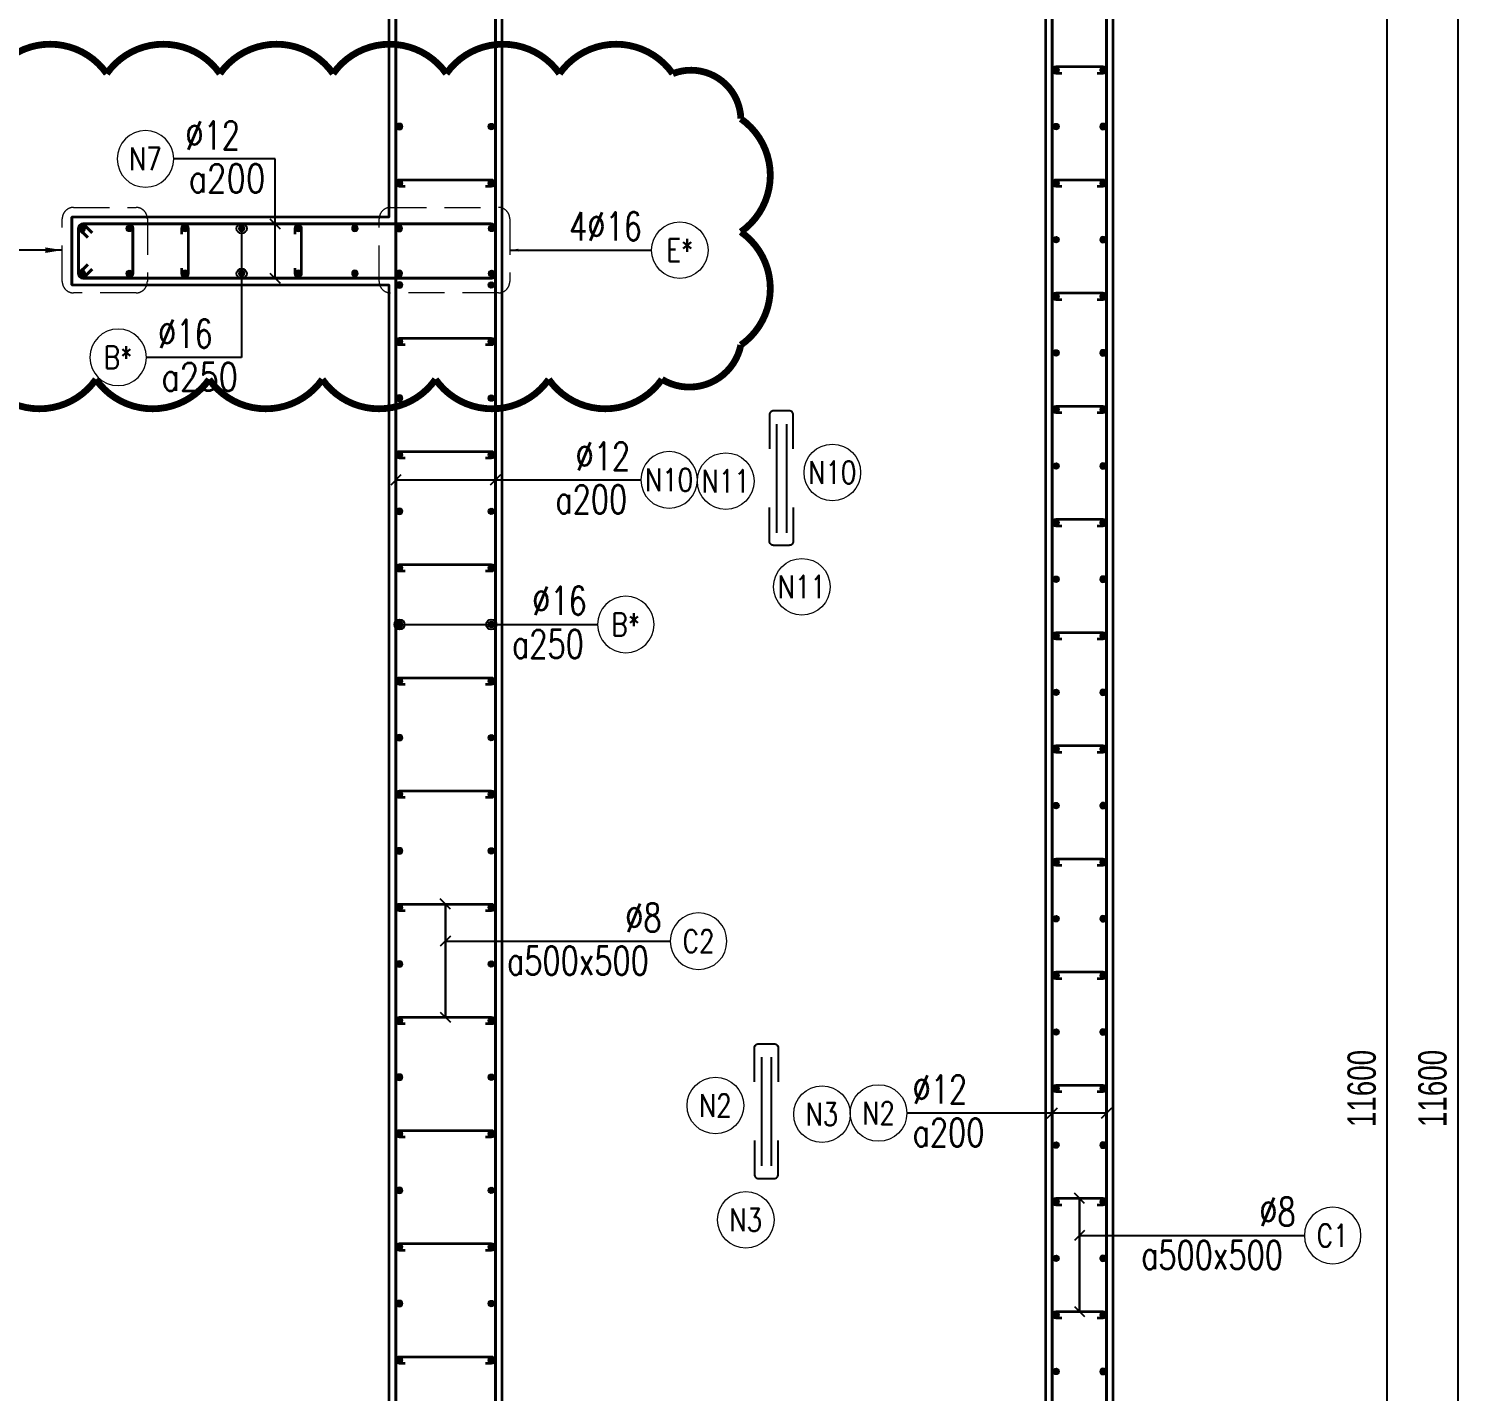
# Model space of a CAD drawing. Header units: millimetres. Extents: x 931337 to 1117500, y 19732 to 157199.
# Drawn here: x 1046142 to 1052530, y 109502 to 115520 of the extents above; entities that cross this region are included whole.
import ezdxf
from ezdxf.enums import TextEntityAlignment as Align

# ---------------------------------------------------------------- set-up
doc = ezdxf.new("R2010")
doc.units = ezdxf.units.MM
doc.header["$MEASUREMENT"] = 0
doc.linetypes.add('HIDDEN', pattern=[9.525, 6.35, -3.175])
doc.linetypes.add('HIDDEN2', pattern=[4.7625, 3.175, -1.5875])
doc.layers.get('0').update_dxf_attribs({"lineweight": 20})
doc.layers.get('Defpoints').update_dxf_attribs({"color": 151, "lineweight": 9})
doc.layers.add('Hidden', color=9, linetype='HIDDEN')
doc.layers.add('Ligature', color=1, linetype='Continuous')
for name, color, linetype, lineweight in [('KC-LEADER', 153, 'Continuous', 18), ('KC-THEP', 6, 'Continuous', 40), ('NDC_S_DIM', 1, 'Continuous', 15), ('NDC_S_HIDDEN', 8, 'HIDDEN2', 13), ('NDC_S_LEADER', 1, 'Continuous', 15), ('NDC_S_REBAR', 4, 'Continuous', 35), ('NDC_S_STIRRUP', 4, 'Continuous', 40), ('NDC_S_VN TEXT', 7, 'Continuous', 20), ('NDC_S_WALL', 6, 'Continuous', 35)]:
    doc.layers.add(name, color=color, linetype=linetype, lineweight=lineweight)
doc.layers.add('NDC-S-REVC', color=240, linetype='Continuous', lineweight=20, plot=False)
doc.styles.add('NDC_DIM', font='', dxfattribs={"width": 0.75})
doc.styles.add('NDC_EN TXT', font='romans.shx', dxfattribs={"width": 0.8})
doc.styles.get('NDC_DIM').set_extended_font_data('Dotum')
doc.dimstyles.new('NDC_dim_25', dxfattribs={"dimscale": 25, "dimtxt": 2.5, "dimasz": 1.5, "dimexe": 1.5, "dimexo": 2.5, "dimgap": 1, "dimtad": 1, "dimdec": 0, "dimzin": 0, "dimdsep": 46, "dimtxsty": 'NDC_DIM', "dimblk": 'DIMMARK', "dimcen": 0.09, "dimdle": 1.2, "dimclrd": 1, "dimclre": 1, "dimclrt": 3, "dimadec": 0, "dimazin": 0, "dimtfac": 1, "dimtdec": 0, "dimtix": 1, "dimtofl": 0, "dimtmove": 0, "dimatfit": 3, "dimfxl": 6, "dimfxlon": 1, "dimtolj": 1, "dimtzin": 0, "dimarcsym": 0})
doc.dimstyles.new('NDC_dim_30', dxfattribs={"dimscale": 30, "dimtxt": 2.5, "dimasz": 1.5, "dimexe": 1.5, "dimexo": 2.5, "dimgap": 1, "dimtad": 1, "dimdec": 0, "dimzin": 0, "dimdsep": 46, "dimtxsty": 'NDC_DIM', "dimblk": 'DIMMARK', "dimcen": 0.09, "dimdle": 1.2, "dimclrd": 1, "dimclre": 1, "dimclrt": 3, "dimadec": 0, "dimazin": 0, "dimtfac": 1, "dimtdec": 0, "dimtix": 1, "dimtofl": 0, "dimtmove": 0, "dimatfit": 3, "dimfxl": 6, "dimfxlon": 1, "dimtolj": 1, "dimtzin": 0, "dimarcsym": 0})
doc.dimstyles.new('NDC_dim_50', dxfattribs={"dimscale": 50, "dimtxt": 2.5, "dimasz": 1.5, "dimexe": 1.5, "dimexo": 2.5, "dimgap": 1, "dimtad": 1, "dimdec": 0, "dimzin": 0, "dimdsep": 46, "dimtxsty": 'NDC_DIM', "dimblk": 'DIMMARK', "dimcen": 0.09, "dimdle": 1.2, "dimclrd": 1, "dimclre": 1, "dimclrt": 3, "dimadec": 0, "dimazin": 0, "dimtfac": 1, "dimtdec": 0, "dimtix": 1, "dimtofl": 0, "dimtmove": 0, "dimatfit": 3, "dimfxl": 6, "dimfxlon": 1, "dimtolj": 1, "dimtzin": 0, "dimarcsym": 0})

# ---------------------------------------------------------------- blocks, each defined once
blk = doc.blocks.new('THEP')
at = {"layer": 'KC-LEADER', "color": 6}
blk.add_circle((0, 0), 14, dxfattribs=at)
at = {"layer": 'KC-THEP'}
for p, q in [((-14, 0), (14, 0)), ((9.9, 9.9), (-9.9, -9.9)), ((-9.9, 9.9), (9.9, -9.9)), ((0, 14), (0, -14))]:
    blk.add_line(p, q, dxfattribs=at)
blk = doc.blocks.new('DIMMARK')
at = {"layer": 'NDC_S_DIM', "color": 1}
blk.add_line((-1.5, 0), (1, 0), dxfattribs=at)
at = {"layer": 'NDC_S_DIM', "color": 2, "const_width": 0.1}
blk.add_lwpolyline([(-0.424, -0.424), (0.424, 0.424)], dxfattribs=at)
blk = doc.blocks.new('*U12')
blk.add_circle((-2.5, 0), 2.5)
at = {"layer": 'NDC_S_VN TEXT', "color": 3, "style": 'NDC_EN TXT', "width": 0.75}
for tag, p in [('DK1', (0.5, 0.85)), ('KC1', (0.5, -2.97))]:
    blk.add_attdef(tag, p, '', height=2.5, dxfattribs=at)
at = {"layer": 'NDC_S_VN TEXT', "color": 7, "style": 'NDC_EN TXT', "width": 0.8}
blk.add_attdef('SH2', text='', height=2, dxfattribs=at).set_placement((-2.5, 0), align=Align.MIDDLE)
blk = doc.blocks.new('A$C7BC65A55')
at = {"layer": 'Ligature'}
for p, q in [((-15.2, 372, 0), (-15.2, 38.5, 0)), ((15.2, 372, 0), (15.2, 38.5, 0))]:
    blk.add_line(p, q, dxfattribs=at)
for points in [[(-36.2, 296.5), (-36.2, 400.9, -0.414214), (-24, 413.1), (24, 413.1, -0.414214), (36.2, 400.9), (36.2, 296.5)], [(-36.2, 116.5), (-36.2, 12.2, 0.414214), (-24, 0), (24, 0, 0.414214), (36.2, 12.2), (36.2, 116.5)]]:
    blk.add_lwpolyline(points, format="xyb", dxfattribs=at)
blk = doc.blocks.new('*U11')
blk.add_circle((-2.5, 0), 2.5)
at = {"layer": 'NDC_S_VN TEXT', "color": 3, "style": 'NDC_EN TXT', "width": 0.75}
for tag, p in [('DK1', (0.5, 0.85)), ('KC1', (0.5, -2.97))]:
    blk.add_attdef(tag, p, '', height=2.5, dxfattribs=at)
at = {"layer": 'NDC_S_VN TEXT', "color": 7, "style": 'NDC_EN TXT', "width": 0.8}
blk.add_attdef('SH2', text='', height=2, dxfattribs=at).set_placement((-2.5, 0), align=Align.MIDDLE)
blk = doc.blocks.new('*U9')
blk.add_circle((2.5, 0), 2.5)
at = {"layer": 'NDC_S_VN TEXT', "color": 3, "style": 'NDC_EN TXT', "width": 0.75}
blk.add_attdef('DK2', text='', height=2.5, dxfattribs=at).set_placement((-0.85, 0.85), align=Align.RIGHT)
at = {"layer": 'NDC_S_VN TEXT', "color": 7, "style": 'NDC_EN TXT', "width": 0.8}
blk.add_attdef('SH3', text='', height=2, dxfattribs=at).set_placement((2.5, 0), align=Align.MIDDLE)
blk = doc.blocks.new('*U1053')
at = {"layer": 'NDC_S_REBAR'}
blk.add_lwpolyline([(-15, -75), (-15, -100, 1), (15, -100), (15, 100, 1), (-15, 100), (-15, 75)], format="xyb", dxfattribs=at)
blk = doc.blocks.new('*U1052')
at = {"layer": 'NDC_S_HIDDEN', "color": 0, "linetype": 'ByBlock', "lineweight": -2, "transparency": 16777216}
for p in [(0, 0), (500, 0)]:
    blk.add_blockref('*U1053', p, dxfattribs=at)
blk = doc.blocks.new('*U10')
blk.add_circle((2.5, 0), 2.5)
at = {"layer": 'NDC_S_VN TEXT', "color": 3, "style": 'NDC_EN TXT'}
for tag, width, p in [('DK2', 0.75, (-0.85, 0.85)), ('KC2', 0.8, (-0.85, -2.97))]:
    blk.add_attdef(tag, text='', height=2.5, dxfattribs=dict(at, width=width)).set_placement(p, align=Align.RIGHT)
at = {"layer": 'NDC_S_VN TEXT', "color": 7, "style": 'NDC_EN TXT', "width": 0.8}
blk.add_attdef('SH3', text='', height=2, dxfattribs=at).set_placement((2.5, 0), align=Align.MIDDLE)
blk = doc.blocks.new('*D1063')
at = {"layer": 'Defpoints', "color": 0, "transparency": 16777216}
for p in [(1050931.7, 116639.1), (1052142.5, 116639.1), (1050931.7, 105039.1)]:
    blk.add_point(p, dxfattribs=at)
at = {"layer": 'NDC_S_DIM', "color": 1, "lineweight": -2, "transparency": 16777216}
for p, q in [((1051842.5, 116639.1), (1052217.5, 116639.1)), ((1052142.5, 105114.1), (1052142.5, 116564.1)), ((1051842.5, 105039.1), (1052217.5, 105039.1))]:
    blk.add_line(p, q, dxfattribs=at)
at = {"layer": 'NDC_S_DIM', "color": 1, "lineweight": -2, "transparency": 16777216, "xscale": 75, "yscale": 75, "zscale": 75}
for p, rotation in [((1052142.5, 116639.1), 90), ((1052142.5, 105039.1), 270)]:
    blk.add_blockref('DIMMARK', p, dxfattribs=dict(at, rotation=rotation))
at = {"layer": 'NDC_S_DIM', "color": 3, "transparency": 16777216, "insert": (1052029.9, 110839.1), "char_height": 125, "attachment_point": 5, "rotation": 90, "style": 'NDC_DIM'}
blk.add_mtext('\\A1;11600', dxfattribs=at)
blk = doc.blocks.new('*D1065')
at = {"layer": 'Defpoints', "color": 0, "ltscale": 200, "transparency": 16777216}
for p in [(1050931.7, 116639.1), (1052455.1, 116639.1), (1050931.7, 105039.3)]:
    blk.add_point(p, dxfattribs=at)
at = {"layer": 'NDC_S_DIM', "color": 1, "lineweight": -2, "ltscale": 200, "transparency": 16777216}
for p, q in [((1052155.1, 116639.1), (1052530.1, 116639.1)), ((1052455.1, 105114.3), (1052455.1, 116564.1)), ((1052155.1, 105039.3), (1052530.1, 105039.3))]:
    blk.add_line(p, q, dxfattribs=at)
at = {"layer": 'NDC_S_DIM', "color": 1, "lineweight": -2, "ltscale": 200, "transparency": 16777216, "xscale": 75, "yscale": 75, "zscale": 75}
for p, rotation in [((1052455.1, 116639.1), 90), ((1052455.1, 105039.3), 270)]:
    blk.add_blockref('DIMMARK', p, dxfattribs=dict(at, rotation=rotation))
at = {"layer": 'NDC_S_DIM', "color": 3, "ltscale": 200, "transparency": 16777216, "insert": (1052342.5, 110839.2), "char_height": 125, "attachment_point": 5, "rotation": 90, "style": 'NDC_DIM'}
blk.add_mtext('\\A1;11600', dxfattribs=at)

msp = doc.modelspace()

# ---------------------------------------------------------------- linework, layer by layer
for centre in [(1049220.065, 113522.776), (1049691.034, 113560.936), (1049556.586, 113055.933), (1049174.436, 110763.723), (1049645.405, 110725.563), (1049308.884, 110258.72)]:
    msp.add_circle(centre, 125)
at = {"layer": 'NDC-S-REVC', "const_width": 30}
msp.add_lwpolyline([(1045438.293, 113972.144, 0.52056705), (1045938.293, 113972.144, 0.52056705), (1046438.293, 113972.144, 0.52056705), (1046938.293, 113972.144, 0.52056705), (1047438.293, 113972.144, 0.52056705), (1047938.293, 113972.144, 0.52056705), (1048438.293, 113972.144, 0.52056705), (1048938.293, 113972.144, 0.52056705), (1049286.882, 114123.554, 0.52056705), (1049286.882, 114623.554, 0.52056705), (1049286.882, 115123.554, 0.52056705), (1048985.983, 115322.655, 0.52056705), (1048485.983, 115322.655, 0.52056705), (1047985.983, 115322.655, 0.52056705), (1047485.983, 115322.655, 0.52056705), (1046985.983, 115322.655, 0.52056705), (1046485.983, 115322.655, 0.52056705), (1045985.983, 115322.655, 0.52056705), (1045485.983, 115322.655, 0.52056705), (1045438.293, 114870.345, 0.52056705), (1045438.293, 114370.345, 0.52056705)], format="xyb", close=True, dxfattribs=at)
at = {"layer": 'NDC_S_HIDDEN', "ltscale": 50}
for points in [[(1046339.46, 114731.701), (1046615.303, 114731.701, -0.41421356), (1046665.303, 114681.701), (1046665.303, 114404.151, -0.41421356), (1046615.303, 114354.151), (1046339.46, 114354.151, -0.41421356), (1046289.46, 114404.151), (1046289.46, 114681.701, -0.41421356)], [(1047739.46, 114731.701), (1048216.103, 114731.701, -0.41421356), (1048266.103, 114681.701), (1048266.103, 114404.151, -0.41421356), (1048216.103, 114354.151), (1047739.46, 114354.151, -0.41421356), (1047689.46, 114404.151), (1047689.46, 114681.701, -0.41421356)]]:
    msp.add_lwpolyline(points, format="xyb", close=True, dxfattribs=at)
at = {"layer": 'NDC_S_REBAR'}
for points in [[(1050704.223, 115324.057), (1050679.223, 115324.057, -1), (1050679.223, 115354.057), (1050886.247, 115354.057, -1), (1050886.247, 115324.057), (1050861.247, 115324.057)], [(1047804.223, 114824.057), (1047779.223, 114824.057, -1), (1047779.223, 114854.057), (1048184.692, 114854.057, -1), (1048184.692, 114824.057), (1048159.692, 114824.057)], [(1050704.223, 114824.057), (1050679.223, 114824.057, -1), (1050679.223, 114854.057), (1050886.247, 114854.057, -1), (1050886.247, 114824.057), (1050861.247, 114824.057)], [(1050704.223, 114324.057), (1050679.223, 114324.057, -1), (1050679.223, 114354.057), (1050886.247, 114354.057, -1), (1050886.247, 114324.057), (1050861.247, 114324.057)], [(1047804.223, 114124.057), (1047779.223, 114124.057, -1), (1047779.223, 114154.057), (1048184.692, 114154.057, -1), (1048184.692, 114124.057), (1048159.692, 114124.057)], [(1050704.223, 113824.057), (1050679.223, 113824.057, -1), (1050679.223, 113854.057), (1050886.247, 113854.057, -1), (1050886.247, 113824.057), (1050861.247, 113824.057)], [(1047804.223, 113624.057), (1047779.223, 113624.057, -1), (1047779.223, 113654.057), (1048184.692, 113654.057, -1), (1048184.692, 113624.057), (1048159.692, 113624.057)], [(1050704.223, 113324.057), (1050679.223, 113324.057, -1), (1050679.223, 113354.057), (1050886.247, 113354.057, -1), (1050886.247, 113324.057), (1050861.247, 113324.057)], [(1047804.223, 113124.057), (1047779.223, 113124.057, -1), (1047779.223, 113154.057), (1048184.692, 113154.057, -1), (1048184.692, 113124.057), (1048159.692, 113124.057)], [(1050704.223, 112824.057), (1050679.223, 112824.057, -1), (1050679.223, 112854.057), (1050886.247, 112854.057, -1), (1050886.247, 112824.057), (1050861.247, 112824.057)], [(1047804.223, 112624.057), (1047779.223, 112624.057, -1), (1047779.223, 112654.057), (1048184.692, 112654.057, -1), (1048184.692, 112624.057), (1048159.692, 112624.057)], [(1050704.223, 112324.057), (1050679.223, 112324.057, -1), (1050679.223, 112354.057), (1050886.247, 112354.057, -1), (1050886.247, 112324.057), (1050861.247, 112324.057)], [(1047804.223, 112124.057), (1047779.223, 112124.057, -1), (1047779.223, 112154.057), (1048184.692, 112154.057, -1), (1048184.692, 112124.057), (1048159.692, 112124.057)], [(1050704.223, 111824.057), (1050679.223, 111824.057, -1), (1050679.223, 111854.057), (1050886.247, 111854.057, -1), (1050886.247, 111824.057), (1050861.247, 111824.057)], [(1047804.223, 111624.057), (1047779.223, 111624.057, -1), (1047779.223, 111654.057), (1048184.692, 111654.057, -1), (1048184.692, 111624.057), (1048159.692, 111624.057)], [(1050704.223, 111324.057), (1050679.223, 111324.057, -1), (1050679.223, 111354.057), (1050886.247, 111354.057, -1), (1050886.247, 111324.057), (1050861.247, 111324.057)], [(1047804.223, 111124.057), (1047779.223, 111124.057, -1), (1047779.223, 111154.057), (1048184.692, 111154.057, -1), (1048184.692, 111124.057), (1048159.692, 111124.057)], [(1050704.223, 110824.057), (1050679.223, 110824.057, -1), (1050679.223, 110854.057), (1050886.247, 110854.057, -1), (1050886.247, 110824.057), (1050861.247, 110824.057)], [(1047804.223, 110624.057), (1047779.223, 110624.057, -1), (1047779.223, 110654.057), (1048184.692, 110654.057, -1), (1048184.692, 110624.057), (1048159.692, 110624.057)], [(1050704.223, 110324.057), (1050679.223, 110324.057, -1), (1050679.223, 110354.057), (1050886.247, 110354.057, -1), (1050886.247, 110324.057), (1050861.247, 110324.057)], [(1047804.223, 110124.057), (1047779.223, 110124.057, -1), (1047779.223, 110154.057), (1048184.692, 110154.057, -1), (1048184.692, 110124.057), (1048159.692, 110124.057)], [(1050704.223, 109824.057), (1050679.223, 109824.057, -1), (1050679.223, 109854.057), (1050886.247, 109854.057, -1), (1050886.247, 109824.057), (1050861.247, 109824.057)], [(1047804.223, 109624.057), (1047779.223, 109624.057, -1), (1047779.223, 109654.057), (1048184.692, 109654.057, -1), (1048184.692, 109624.057), (1048159.692, 109624.057)]]:
    msp.add_lwpolyline(points, format="xyb", dxfattribs=at)
at = {"layer": 'NDC_S_STIRRUP'}
for points in [[(1048192.735, 107470.408), (1048202.735, 107440.408), (1048202.735, 116989.057, 0.41421356), (1048182.735, 117009.057), (1047782.735, 117009.057, 0.41421356), (1047762.735, 116989.057), (1047762.735, 113739.733), (1047762.735, 113739.733)], [(1050862.735, 104729.057), (1050902.735, 104689.057, -0.41421356), (1050882.735, 104669.057), (1050682.735, 104669.057, -0.41421356), (1050662.735, 104689.057), (1050662.735, 116989.057, -0.41421356), (1050682.735, 117009.057), (1050882.735, 117009.057, -0.41421356), (1050902.735, 116989.057), (1050902.735, 104689.057, -0.41421356), (1050882.735, 104669.057), (1050842.735, 104709.057)], [(1046421.935, 114459.057), (1046381.935, 114419.057, -0.41421356), (1046361.935, 114439.057), (1046361.935, 114639.057, -0.41421356), (1046381.935, 114659.057), (1048182.735, 114659.057, -0.41421356), (1048202.735, 114639.057), (1048202.735, 114439.057, -0.41435759), (1048182.735, 114419.057), (1046381.935, 114419.057, -0.41421356), (1046361.935, 114439.057), (1046401.935, 114479.057)], [(1046401.935, 114599.057), (1046361.935, 114639.057, -0.41421356), (1046381.935, 114659.057), (1046581.935, 114659.057, -0.41421356), (1046601.935, 114639.057), (1046601.935, 114441.271, -0.41421356), (1046581.935, 114421.271), (1046381.935, 114421.271, -0.41421356), (1046361.935, 114441.271), (1046361.935, 114639.057, -0.41421356), (1046381.935, 114659.057), (1046421.935, 114619.057)], [(1047762.735, 114239.057), (1047762.735, 114239.057), (1047762.735, 104689.057, 0.41421356), (1047782.735, 104669.057), (1048182.735, 104669.057, 0.41421356), (1048202.735, 104689.057), (1048202.735, 107939.733), (1048192.735, 107909.733)]]:
    msp.add_lwpolyline(points, format="xyb", dxfattribs=at)
at = {"layer": 'NDC_S_WALL'}
for points in [[(1048231.935, 104939.057), (1048231.935, 116739.057), (1048881.935, 116739.057), (1048881.935, 116739.057), (1048881.935, 117039.057), (1048881.935, 117039.057), (1046331.935, 117039.057), (1046331.935, 117039.057), (1046331.935, 116539.057), (1046331.935, 116539.057), (1047731.935, 116539.057), (1047731.935, 116539.057), (1047731.935, 114689.057), (1047731.935, 114689.057), (1046331.935, 114689.057), (1046331.935, 114389.057), (1047731.935, 114389.057), (1047731.935, 114389.057), (1047731.935, 107639.057)], [(1050931.935, 104639.057), (1050931.935, 117039.057), (1050931.935, 117039.057), (1049981.935, 117039.057), (1049981.935, 117039.057), (1049981.935, 116739.057), (1049981.935, 116739.057), (1050631.935, 116739.057), (1050631.935, 104939.057)], [(1046331.935, 114389.057), (1046331.935, 114689.057)]]:
    msp.add_lwpolyline(points, dxfattribs=at)

# ---------------------------------------------------------------- block references
at = {"layer": 'Hidden', "yscale": 1.44, "zscale": 1.44}
for p, xscale in [((1049465.954, 113238.655, 0.03), -1.44), ((1049399.516, 110441.442, 0.03), 1.44)]:
    msp.add_blockref('A$C7BC65A55', p, dxfattribs=dict(at, xscale=xscale))
at = {"layer": 'KC-THEP'}
for p, rotation in [((1050679.223, 115339.057), 189.6685644363809), ((1048184.692, 115089.057), 9.66856443638085), ((1050679.223, 115089.057), 189.6685644363809), ((1048184.692, 114839.057), 9.66856443638085), ((1050679.223, 114839.057), 189.6685644363809), ((1046585.447, 114638.631), 9.668564436380926), ((1048186.247, 114638.631), 9.668564436380926), ((1050679.223, 114589.057), 189.6685644363809), ((1046585.447, 114440.042), 9.668564436380926), ((1048186.247, 114440.042), 9.668564436380926), ((1048184.692, 114389.057), 9.66856443638085), ((1050679.223, 114339.057), 189.6685644363809), ((1048184.692, 114139.057), 9.66856443638085), ((1050679.223, 114089.057), 189.6685644363809), ((1048184.692, 113889.057), 9.66856443638085), ((1050679.223, 113839.057), 189.6685644363809), ((1048184.692, 113639.057), 9.66856443638085), ((1050679.223, 113589.057), 189.6685644363809), ((1048184.692, 113389.057), 9.66856443638085), ((1050679.223, 113339.057), 189.6685644363809), ((1048184.692, 113139.057), 9.66856443638085), ((1050679.223, 113089.057), 189.6685644363809), ((1048184.692, 112889.057), 9.66856443638085), ((1050679.223, 112839.057), 189.6685644363809), ((1048184.692, 112639.057), 9.66856443638085), ((1050679.223, 112589.057), 189.6685644363809), ((1048184.692, 112389.057), 9.66856443638085), ((1050679.223, 112339.057), 189.6685644363809), ((1048184.692, 112139.057), 9.66856443638085), ((1050679.223, 112089.057), 189.6685644363809), ((1048184.692, 111889.057), 9.66856443638085), ((1050679.223, 111839.057), 189.6685644363809), ((1048184.692, 111639.057), 9.66856443638085), ((1050679.223, 111589.057), 189.6685644363809), ((1048184.692, 111389.057), 9.66856443638085), ((1050679.223, 111339.057), 189.6685644363809), ((1048184.692, 111139.057), 9.66856443638085), ((1050679.223, 111089.057), 189.6685644363809), ((1048184.692, 110889.057), 9.66856443638085), ((1050679.223, 110839.057), 189.6685644363809), ((1048184.692, 110639.057), 9.66856443638085), ((1050679.223, 110589.057), 189.6685644363809), ((1048184.692, 110389.057), 9.66856443638085), ((1050679.223, 110339.057), 189.6685644363809), ((1048184.692, 110139.057), 9.66856443638085), ((1050679.223, 110089.057), 189.6685644363809), ((1048184.692, 109889.057), 9.66856443638085), ((1050679.223, 109839.057), 189.6685644363809), ((1048184.692, 109639.057), 9.66856443638085), ((1050679.223, 109589.057), 189.6685644363809)]:
    msp.add_blockref('THEP', p, dxfattribs=dict(at, rotation=rotation))
at = {"layer": 'KC-THEP', "xscale": -1}
for p, rotation in [((1050886.247, 115339.057), 170.331435563619), ((1047779.223, 115089.057), 350.3314355636191), ((1050886.247, 115089.057), 170.331435563619), ((1047779.223, 114839.057), 350.3314355636191), ((1050886.247, 114839.057), 170.331435563619), ((1046378.423, 114638.631), 350.3314355636191), ((1046831.935, 114639.057), 350.3314355636191), ((1047081.935, 114639.057), 350.3314355636191), ((1047331.935, 114639.057), 350.3314355636191), ((1047581.935, 114639.057), 350.3314355636191), ((1047778.423, 114638.631), 350.3314355636191), ((1050886.247, 114589.057), 170.331435563619), ((1046378.423, 114440.042), 350.3314355636191), ((1046831.935, 114440.468), 350.3314355636191), ((1047081.935, 114440.468), 350.3314355636191), ((1047331.935, 114440.468), 350.3314355636191), ((1047581.935, 114440.468), 350.3314355636191), ((1047778.423, 114440.042), 350.3314355636191), ((1047779.223, 114389.057), 350.3314355636191), ((1050886.247, 114339.057), 170.331435563619), ((1047779.223, 114139.057), 350.3314355636191), ((1050886.247, 114089.057), 170.331435563619), ((1047779.223, 113889.057), 350.3314355636191), ((1050886.247, 113839.057), 170.331435563619), ((1047779.223, 113639.057), 350.3314355636191), ((1050886.247, 113589.057), 170.331435563619), ((1047779.223, 113389.057), 350.3314355636191), ((1050886.247, 113339.057), 170.331435563619), ((1047779.223, 113139.057), 350.3314355636191), ((1050886.247, 113089.057), 170.331435563619), ((1047779.223, 112889.057), 350.3314355636191), ((1050886.247, 112839.057), 170.331435563619), ((1047779.223, 112639.057), 350.3314355636191), ((1050886.247, 112589.057), 170.331435563619), ((1047779.223, 112389.057), 350.3314355636191), ((1050886.247, 112339.057), 170.331435563619), ((1047779.223, 112139.057), 350.3314355636191), ((1050886.247, 112089.057), 170.331435563619), ((1047779.223, 111889.057), 350.3314355636191), ((1050886.247, 111839.057), 170.331435563619), ((1047779.223, 111639.057), 350.3314355636191), ((1050886.247, 111589.057), 170.331435563619), ((1047779.223, 111389.057), 350.3314355636191), ((1050886.247, 111339.057), 170.331435563619), ((1047779.223, 111139.057), 350.3314355636191), ((1050886.247, 111089.057), 170.331435563619), ((1047779.223, 110889.057), 350.3314355636191), ((1050886.247, 110839.057), 170.331435563619), ((1047779.223, 110639.057), 350.3314355636191), ((1050886.247, 110589.057), 170.331435563619), ((1047779.223, 110389.057), 350.3314355636191), ((1050886.247, 110339.057), 170.331435563619), ((1047779.223, 110139.057), 350.3314355636191), ((1050886.247, 110089.057), 170.331435563619), ((1047779.223, 109889.057), 350.3314355636191), ((1050886.247, 109839.057), 170.331435563619), ((1047779.223, 109639.057), 350.3314355636191), ((1050886.247, 109589.057), 170.331435563619)]:
    msp.add_blockref('THEP', p, dxfattribs=dict(at, rotation=rotation))
at = {"layer": 'NDC_S_HIDDEN'}
msp.add_blockref('*U1052', (1046831.935, 114539.057), dxfattribs=at)
at = {"layer": 'NDC_S_VN TEXT'}
ref = msp.add_blockref('*U10', (1046781.832, 114945.905), dxfattribs=dict(at, xscale=-50, yscale=50, zscale=50))
ref.add_attrib('SH3', 'N7', dxfattribs={"color": 7, "height": 100, "style": 'NDC_EN TXT', "width": 0.8}).set_placement((1046656.832, 114945.905), align=Align.MIDDLE)
ref.add_attrib('DK2', '%%C12', dxfattribs={"color": 3, "height": 125, "style": 'NDC_EN TXT', "width": 0.75}).set_placement((1047074.332, 114988.181), align=Align.RIGHT)
ref.add_attrib('KC2', 'a200', dxfattribs={"color": 3, "height": 125, "style": 'NDC_EN TXT', "width": 0.8}).set_placement((1047186.237, 114797.278), align=Align.RIGHT)
at = {"layer": 'NDC_S_VN TEXT', "xscale": 50, "yscale": 50, "zscale": 50}
for name, p, values in [('*U9', (1048892.33, 114542.926), {'SH3': 'E*', 'DK2': '4%%C16'}), ('*U11', (1050020.347, 110730.731), {'SH2': 'N2', 'DK1': '%%C12', 'KC1': 'a200'})]:
    msp.add_blockref(name, p, dxfattribs=at).add_auto_attribs(values)
at = {"layer": 'NDC_S_VN TEXT'}
ref = msp.add_blockref('*U10', (1046661.324, 114069.345), dxfattribs=dict(at, xscale=-50, yscale=50, zscale=50))
ref.add_attrib('SH3', 'B*', dxfattribs={"color": 7, "height": 100, "style": 'NDC_EN TXT', "width": 0.8}).set_placement((1046536.324, 114069.345), align=Align.MIDDLE)
ref.add_attrib('DK2', '%%C16', dxfattribs={"color": 3, "height": 125, "style": 'NDC_EN TXT', "width": 0.75}).set_placement((1046953.824, 114111.62), align=Align.RIGHT)
ref.add_attrib('KC2', 'a250', dxfattribs={"color": 3, "height": 125, "style": 'NDC_EN TXT', "width": 0.8}).set_placement((1047065.728, 113920.718), align=Align.RIGHT)
ref = msp.add_blockref('*U11', (1048845.123, 113527.944), dxfattribs=dict(at, xscale=-50, yscale=50, zscale=50))
ref.add_attrib('SH2', 'N10', dxfattribs={"color": 7, "height": 100, "style": 'NDC_EN TXT', "width": 0.8}).set_placement((1048970.123, 113527.944), align=Align.MIDDLE)
ref.add_attrib('DK1', '%%C12', (1048556.73, 113570.219), dxfattribs={"color": 3, "height": 125, "style": 'NDC_EN TXT', "width": 0.75})
ref.add_attrib('KC1', 'a200', (1048467.444, 113379.317), dxfattribs={"color": 3, "height": 125, "style": 'NDC_EN TXT', "width": 0.75})
ref = msp.add_blockref('*U11', (1048653.638, 112889.057), dxfattribs=dict(at, xscale=-50, yscale=50, zscale=50))
ref.add_attrib('SH2', 'B*', dxfattribs={"color": 7, "height": 100, "style": 'NDC_EN TXT', "width": 0.8}).set_placement((1048778.638, 112889.057), align=Align.MIDDLE)
ref.add_attrib('DK1', '%%C16', (1048365.246, 112931.333), dxfattribs={"color": 3, "height": 125, "style": 'NDC_EN TXT', "width": 0.75})
ref.add_attrib('KC1', 'a250', (1048275.96, 112740.43), dxfattribs={"color": 3, "height": 125, "style": 'NDC_EN TXT', "width": 0.75})
ref = msp.add_blockref('*U12', (1048975.27, 111489.696), dxfattribs=dict(at, xscale=-50, yscale=50, zscale=50))
ref.add_attrib('SH2', 'C2', dxfattribs={"color": 7, "height": 100, "style": 'NDC_EN TXT', "width": 0.8}).set_placement((1049100.27, 111489.696), align=Align.MIDDLE)
ref.add_attrib('DK1', '%%c8', (1048776.163, 111531.971), dxfattribs={"color": 3, "height": 125, "style": 'NDC_EN TXT', "width": 0.75})
ref.add_attrib('KC1', 'a500x500', (1048253.842, 111341.068), dxfattribs={"color": 3, "height": 125, "style": 'NDC_EN TXT', "width": 0.75})
ref = msp.add_blockref('*U12', (1051776.048, 110189.696), dxfattribs=dict(at, xscale=-50, yscale=50, zscale=50))
ref.add_attrib('SH2', 'C1', dxfattribs={"color": 7, "height": 100, "style": 'NDC_EN TXT', "width": 0.8}).set_placement((1051901.048, 110189.696), align=Align.MIDDLE)
ref.add_attrib('DK1', '%%c8', (1051576.941, 110231.971), dxfattribs={"color": 3, "height": 125, "style": 'NDC_EN TXT', "width": 0.75})
ref.add_attrib('KC1', 'a500x500', (1051054.62, 110041.068), dxfattribs={"color": 3, "height": 125, "style": 'NDC_EN TXT', "width": 0.75})

# ---------------------------------------------------------------- texts
at = {"layer": 'NDC_S_VN TEXT', "color": 7, "style": 'NDC_EN TXT', "width": 0.8}
for tag, p in [('N10', (1049691.034, 113560.936)), ('N11', (1049220.065, 113522.776)), ('N11', (1049556.586, 113055.933)), ('N2', (1049174.436, 110763.723)), ('N3', (1049645.405, 110725.563)), ('N3', (1049308.884, 110258.72))]:
    msp.add_attdef(tag, text='3', height=100, dxfattribs=at).set_placement(p, align=Align.MIDDLE)

# ---------------------------------------------------------------- dimensions: what is measured, and where the dimension line sits
at = {"layer": 'NDC_S_DIM'}
dim = msp.add_linear_dim(base=(1052142.484, 116639.057), p1=(1050931.735, 105039.057), p2=(1050931.735, 116639.057), angle=90, dimstyle='NDC_dim_50', override={"dimtmove": 1}, dxfattribs=at)
dim.commit()
dim.dimension.update_dxf_attribs({"geometry": '*D1063', "text_midpoint": (1052029.9, 110839.057)})
at = {"layer": 'NDC_S_DIM', "ltscale": 200}
dim = msp.add_linear_dim(base=(1052455.08, 116639.057), p1=(1050931.735, 105039.311), p2=(1050931.735, 116639.057), angle=90, dimstyle='NDC_dim_50', override={"dimtmove": 1}, dxfattribs=at)
dim.commit()
dim.dimension.update_dxf_attribs({"geometry": '*D1065', "text_midpoint": (1052342.495, 110839.184)})

# ---------------------------------------------------------------- leaders
at = {"layer": 'NDC_S_LEADER'}
for points, dimstyle, override in [([(1047229.268, 114419.057), (1047229.268, 114945.724), (1046781.832, 114945.724)], 'NDC_dim_30', {"dimgap": 1, "dimtad": 0, "dimldrblk": 'Oblique'}), ([(1047229.268, 114659.057), (1047229.268, 114945.724), (1046781.832, 114945.724)], 'NDC_dim_30', {"dimtad": 0, "dimldrblk": 'Oblique'}), ([(1047081.935, 114639.057), (1047081.935, 114069.164), (1046661.324, 114069.164)], 'NDC_dim_30', {"dimgap": 1, "dimtad": 0, "dimldrblk": 'Origin'}), ([(1046289.46, 114542.926), (1045700.627, 114542.926)], 'NDC_dim_50', {"dimgap": 1, "dimtad": 0}), ([(1048266.103, 114542.926), (1048892.33, 114542.926)], 'NDC_dim_25', {"dimgap": 1, "dimtad": 0}), ([(1047081.935, 114439.057), (1047081.935, 114069.164), (1046661.324, 114069.164)], 'NDC_dim_30', {"dimgap": 1, "dimtad": 0, "dimldrblk": 'Origin'}), ([(1047762.735, 113527.763), (1048845.123, 113527.763)], 'NDC_dim_30', {"dimtad": 0, "dimldrblk": 'Oblique'}), ([(1048202.735, 113527.763), (1048845.123, 113527.763)], 'NDC_dim_30', {"dimtad": 0, "dimldrblk": 'Oblique'}), ([(1047779.223, 112889.057), (1048653.638, 112889.057)], 'NDC_dim_30', {"dimtad": 0, "dimldrblk": 'Origin'}), ([(1048184.692, 112889.057), (1048653.638, 112889.057)], 'NDC_dim_30', {"dimtad": 0, "dimldrblk": 'Origin'}), ([(1047981.957, 111654.057), (1047981.957, 111154.057)], 'NDC_dim_30', {"dimtad": 0, "dimldrblk": 'Oblique'}), ([(1047981.957, 111154.057), (1047981.957, 111654.057)], 'NDC_dim_30', {"dimtad": 0, "dimldrblk": 'Oblique'}), ([(1047981.957, 111489.695), (1048975.27, 111489.695)], 'NDC_dim_30', {"dimtad": 0, "dimldrblk": 'Oblique'}), ([(1050902.735, 110730.55), (1050020.347, 110730.55)], 'NDC_dim_30', {"dimtad": 0, "dimldrblk": 'Oblique'}), ([(1050662.735, 110730.55), (1050020.347, 110730.55)], 'NDC_dim_30', {"dimtad": 0, "dimldrblk": 'Oblique'}), ([(1050782.735, 110354.057), (1050782.735, 109854.057)], 'NDC_dim_30', {"dimtad": 0, "dimldrblk": 'Oblique'}), ([(1050782.735, 109854.057), (1050782.735, 110354.057)], 'NDC_dim_30', {"dimtad": 0, "dimldrblk": 'Oblique'}), ([(1050782.735, 110189.695), (1051776.048, 110189.695)], 'NDC_dim_30', {"dimtad": 0, "dimldrblk": 'Oblique'})]:
    msp.add_leader(points, dimstyle=dimstyle, override=override, dxfattribs=at)

doc.saveas('drawing.dxf')
